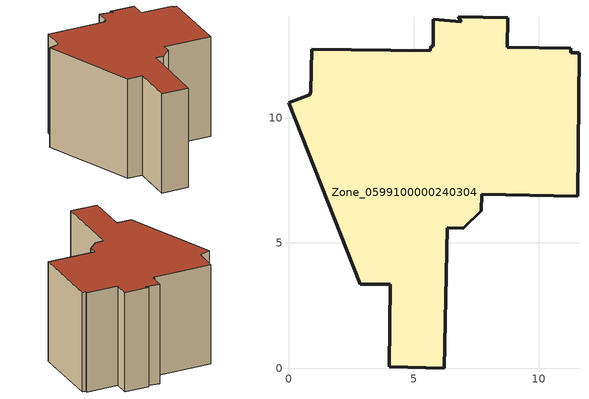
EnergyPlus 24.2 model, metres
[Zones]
Zone_0599100000240304
 floor ground (C_G): 6.97,5.59 6.33,5.6 6.22,0 4.02,0.05 4.07,3.35 2.87,3.36 0,10.6 0.84,10.92 0.88,11.03 0.92,12.73 5.67,12.66 5.68,12.85 5.77,12.85 5.79,13.94 6.89,13.84 6.77,14.03 8.75,13.99 8.73,12.81 11.28,12.77 11.28,12.59 11.6,12.59 11.55,6.87 7.72,6.94 7.7,6.29 z0
 wall outside (C_F): 4.07,3.35 4.02,0.05 6.22,0 6.33,5.6 6.97,5.59 7.7,6.29 7.72,6.94 11.55,6.87 11.6,12.59 11.28,12.59 11.28,12.77 8.73,12.81 8.75,13.99 6.77,14.03 6.89,13.84 5.79,13.94 5.77,12.85 5.68,12.85 5.67,12.66 0.92,12.73 0.88,11.03 0.84,10.92 0,10.6 2.87,3.36 4.07,3.35 z0:8.28
 roof outside (C_R): 6.33,5.6 6.97,5.59 7.7,6.29 7.72,6.94 11.55,6.87 11.6,12.59 11.28,12.59 11.28,12.77 8.73,12.81 8.75,13.99 6.77,14.03 6.89,13.84 5.79,13.94 5.77,12.85 5.68,12.85 5.67,12.66 0.92,12.73 0.88,11.03 0.84,10.92 0,10.6 2.87,3.36 4.07,3.35 4.02,0.05 6.22,0 z8.28
[BUILDING]
Pand.0599100000240304: North Axis=0; Terrain=City; Loads Convergence Tolerance Value=0.04; Temperature Convergence Tolerance Value=0.4; Solar Distribution=FullExterior; Maximum Number of Warmup Days=25; Minimum Number of Warmup Days=1
[Site:Location]
Rotterdam.The.Hague.AP_ZH_NLD Design_Conditions: Latitude=51.96; Longitude=4.45; Time Zone=1; Elevation=-4.5
[SITE:GROUNDTEMPERATURE:BUILDINGSURFACE]
18, 18, 18, 18, 18, 18, 18, 18, 18, 18, 18, 18
[MATERIAL] Thermal Absorptance=0.9; Solar Absorptance=0.7; Visible Absorptance=0.7
Name | Roughness | Thickness | Conductivity | Density | Specific Heat
G.TI.1975-1991 | MediumSmooth | 0.15 | 0.288461 | 540 | 1210
F.TI.1975-1991 | Rough | 0.3 | 0.230769 | 1920 | 840
R.TI.1975-1991 | MediumRough | 0.2 | 0.153846 | 1500 | 1000
[CONSTRUCTION]
C_G: G.TI.1975-1991
C_F: F.TI.1975-1991
C_R: R.TI.1975-1991
[ZONE]
Zone_0599100000240304: Type=1; Multiplier=1; Ceiling Height=Autocalculate; Volume=Autocalculate; Floor Area=autocalculate; Part of Total Floor Area=Yes
[ZONEINFILTRATION:DESIGNFLOWRATE]
Infil_Zone_0599100000240304: Zone or ZoneList or Space or SpaceList=Zone_0599100000240304; Schedule=AlwaysOn; Design Flow Rate Calculation Method=Flow/Area; Flow Rate per Floor Area=0.003; Constant Term Coefficient=1; Temperature Term Coefficient=0; Velocity Term Coefficient=0; Velocity Squared Term Coefficient=0
[HVACTEMPLATE:ZONE:IDEALLOADSAIRSYSTEM]
Zone_0599100000240304: Maximum Heating Supply Air Temperature=50; Minimum Cooling Supply Air Temperature=13; Maximum Heating Supply Air Humidity Ratio=0.0156; Minimum Cooling Supply Air Humidity Ratio=0.0077; Heating Limit=NoLimit; Cooling Limit=NoLimit; Dehumidification Control Type=ConstantSensibleHeatRatio; Cooling Sensible Heat Ratio=0.7; Dehumidification Setpoint=60; Humidification Control Type=None; Humidification Setpoint=30; Outdoor Air Method=None; Outdoor Air Flow Rate per Person=0.00944; Outdoor Air Flow Rate per Zone Floor Area=0; Outdoor Air Flow Rate per Zone=0; Demand Controlled Ventilation Type=None; Outdoor Air Economizer Type=NoEconomizer; Heat Recovery Type=None; Sensible Heat Recovery Effectiveness=0.7; Latent Heat Recovery Effectiveness=0.65
[ZONECONTROL:THERMOSTAT]
ThermostatControl_Zone_0599100000240304: Zone or ZoneList=Zone_0599100000240304; Control Type Schedule=DualSetpointControlType; Control 1=Thermostat_Zone_0599100000240304; Temperature Difference Between Cutout And Setpoint=0
[THERMOSTATSETPOINT:DUALSETPOINT]
Thermostat_Zone_0599100000240304: Heating Setpoint Temperature Schedule=HeatingSetpoint_Zone_0599100000240304; Cooling Setpoint Temperature Schedule=CoolingSetpoint_Zone_0599100000240304
[SCHEDULE:COMPACT]
HeatingSetpoint_Zone_0599100000240304: Through: 12/31, For: AllDays, Until: 24:00, 21
CoolingSetpoint_Zone_0599100000240304: Through: 12/31, For: AllDays, Until: 24:00, 24
DualSetpointControlType: Through: 12/31, For: AllDays, Until: 24:00, 4
AlwaysOn: Through: 12/31, For: AllDays, Until: 24:00, 1
